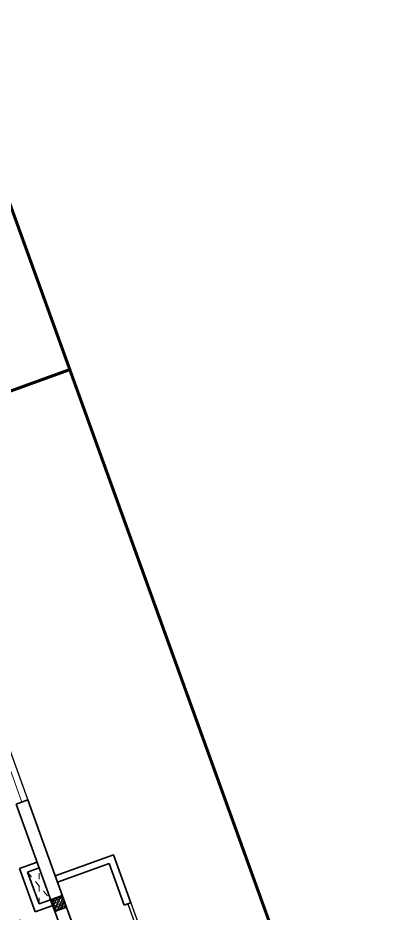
# Model space of a CAD drawing. Header units: metres. Extents: x 568336 to 569219, y 2065964 to 2066430.
# Drawn here: x 568662.21 to 568668.15, y 2066217.05 to 2066231.49 of the extents above; entities that cross this region are included whole.
import ezdxf

# ---------------------------------------------------------------- set-up
doc = ezdxf.new("R2010")
doc.units = ezdxf.units.M
doc.linetypes.add('HIDDEN', pattern=[0.375, 0.25, -0.125])
doc.layers.get('DEFPOINTS').update_dxf_attribs({"linetype": 'CONTINUOUS'})
for name, color, linetype, lineweight in [('-CONCRETE', 1, 'CONTINUOUS', 35), ('-DIM', 9, 'CONTINUOUS', 13), ('-DOOR', 137, 'CONTINUOUS', 9), ('-FURNITURE', 46, 'CONTINUOUS', 9), ('-HATCH', 8, 'CONTINUOUS', 5), ('-HIDE', 3, 'HIDDEN', 13), ('-LINE1', 7, 'CONTINUOUS', 18), ('-STEEL1', 1, 'CONTINUOUS', 35), ('-WALL', 4, 'CONTINUOUS', 35)]:
    doc.layers.add(name, color=color, linetype=linetype, lineweight=lineweight)
doc.layers.add('-HATCH CONCRETE', color=54, linetype='CONTINUOUS')
doc.layers.add('TIMDUONG', color=1, linetype='CONTINUOUS')

# ---------------------------------------------------------------- blocks, each defined once
blk = doc.blocks.new('ghe11asdsdsdsd')
at = {"layer": '-FURNITURE', "ltscale": 5}
for p, q in [((-454.1512245237245, 641.9073886275291), (-454.093361600535, -60.42008052262099)), ((446.9845405295782, 642.5119281820953), (445.2090906954836, -59.49456913078757)), ((339.4434767446655, 74.7769195077999), (-347.9447826922697, 73.86721415390639)), ((445.2090906954836, -59.49456913078757), (-454.093361600535, -60.42008052262099))]:
    blk.add_line(p, q, dxfattribs=at)
for centre, radius, start, end in [((-329.6609394550032, 640.4347183164282), 102.5030657496747, 97.790878171796, 180.4720192216976), ((13.76703277978231, -3057.035900902003), 3815.794779152998, 85.15051378916075, 95.37323135559144), ((322.4963123202615, 643.5363927781655), 102.5030657496747, 359.5521671507362, 82.23330821456577), ((-556.8192392717756, 172.0380743239075), 480.9551723817158, 73.62802494144414, 77.67439557183955), ((-435.3449582978792, 585.5188594441861), 49.99999999999999, 17.29045382422632, 73.62802494144414), ((-752.7215750947944, 311.3200961878028), 469.2846926992153, 329.6029749418909, 39.82713105222346), ((-1717.077797784907, 235.4868877488407), 1378.639231958857, 353.2676599931669, 15.34770349738529), ((744.7327549548354, 311.2790322922665), 469.2468948897888, 140.0381535895592, 210.2652298418676), ((1708.833027020766, 233.2264510887835), 1378.526022415482, 164.5192846221356, 186.6002375866197), ((428.017340289487, 586.1773279104382), 49.99999999999999, 106.2083736517696, 162.5459446768903), ((548.310481298744, 172.35137315467), 480.9551723817158, 102.1620030057203, 106.2083736517696), ((-1.445652381749824, -1576.057105405802), 1730.279692069412, 79.6029490361376, 100.5814174655623)]:
    blk.add_arc(centre, radius, start, end, dxfattribs=at)
blk = doc.blocks.new('GHE600')
at = {"layer": '-FURNITURE'}
for p, q in [((269949.5421851056, 8709.741290517763), (270649.5421851056, 8709.74129051782)), ((269949.5421851289, 8043.074623851076), (270649.5421851289, 8043.074623851135))]:
    blk.add_line(p, q, dxfattribs=at)
for points in [[(270145.5337149384, 9594.84705863762), (270145.5337150262, 10094.84705863762), (270645.5337150262, 10094.84705854984), (270645.5337149384, 9594.847058549843)], [(269849.5421851288, 9526.40795718442), (270649.5421851288, 9526.407957184478), (270649.5421851639, 7226.407957184478), (269849.5421851639, 7226.40795718442)], [(269949.5421851288, 9376.40795718442), (270649.5421851288, 9376.407957184478), (270649.5421851639, 7376.407957184478), (269949.5421851639, 7376.40795718442)], [(270145.5337145109, 7157.96885590817), (270145.5337144231, 6657.96885590817), (270645.5337144231, 6657.968855820392), (270645.5337145109, 7157.968855820392)]]:
    blk.add_lwpolyline(points, close=True, dxfattribs=at)
at = {"layer": '-FURNITURE', "elevation": -1.348764000838661e-08}
for points in [[(271286.9253059005, 9830.321753277356), (270645.53371498, 9832.18215255058)], [(272037.8126997925, 6909.345592938189), (272633.6221192031, 6907.537773812626), (272633.6585346201, 9823.095600669185), (272037.874818299, 9826.334833337169)], [(270262.0588059474, 9594.847058617102), (270262.0583521723, 9526.40795718442)], [(270262.0260181179, 7226.40795718439), (270262.0255643428, 7157.968855887651)], [(270645.5337144685, 6916.624135324557), (271286.6504318018, 6913.272511655086)]]:
    blk.add_lwpolyline(points, dxfattribs=at)
at = {"layer": '-FURNITURE'}
for centre, radius in [((270395.5337149822, 9844.847058593674), 200), ((270395.5337149822, 9844.847058593674), 150), ((270395.5337144671, 6907.968855864223), 200), ((270395.5337144671, 6907.968855864223), 150)]:
    blk.add_circle(centre, radius, dxfattribs=at)
at = {"layer": '-FURNITURE', "extrusion": (0, 0, -1)}
blk.add_ellipse((271661.9002663364, 8365.294462872116), major_axis=(3.669220623812561e-13, 749.5763598198391), ratio=0.5899940615450746, dxfattribs=at)
at = {"layer": '-FURNITURE', "zscale": 0.83397927038413}
for p, xscale, yscale, rotation in [((271659.4476334748, 10145.29901697894, -5.948631914765009e-09), 0.83397927038413, 0.83397927038413, 179.9447021404027), ((271659.4476334748, 6607.516897389956, -5.948631914765009e-09), -0.8339792703841301, 0.8339792703841301, 0.05529785959737722)]:
    blk.add_blockref('ghe11asdsdsdsd', p, dxfattribs=dict(at, xscale=xscale, yscale=yscale, rotation=rotation))
blk = doc.blocks.new('18x35')
at = {"layer": '-HATCH'}
h = blk.add_hatch(dxfattribs=at)
h.set_pattern_fill('CHAU-01', color=256, scale=10, angle=-1.272221872585407e-14, pattern_type=2)
h.set_pattern_definition([(49.99999999999999, (0, 0), (71.72601826007535, -6.275213498259527), [7.5, -82.5]), (355, (0, 0), (-13.87513336129999, 75.21921337000119), [6, -66]), (100.4514, (5.977167999997619, -0.5229339999999638), (57.85093817140217, 68.94395420609534), [6.374019000000001, -70.1142112]), (46.18419999999998, (0, 20), (106.7241048625644, -16.55190143290183), [11.25, -123.75]), (96.63559999999998, (8.89367449999554, 18.62066930000003), (93.46627055487036, 97.41178709004416), [9.561028799999994, -105.1713]), (351.1842, (0, 20), (93.46619451336275, 97.41186009253245), [9, -99]), (20.99999999999998, (10, 15), (59.69070521184616, -40.2618890665339), [7.5, -82.5]), (326.0000000000001, (10, 15), (24.33153319215819, 72.5150045046853), [6, -66]), (71.45139999999999, (14.97422329999972, 11.64483940000002), (84.022262858149, 32.25304967099522), [6.374019000000001, -70.1142112]), (37.49999999999998, (0, 0), (1.215985531729074, 33.28938538313115), [0, -65.19999999999999, 0, -67, 0, -66.25]), (7.499999999999987, (0, 0), (26.30695374421487, 39.44117118823602), [0, -38.2, 0, -63.7, 0, -25.25]), (327.5, (-22.30000000000291, 0), (53.3822436172409, -2.255487173437988), [0, -25, 0, -78, 0, -103.5]), (317.5, (-32.30000000000291, 0), (58.31861693423862, 10.01049823323176), [0, -32.5, 0, -51.8, 0, -73.5]), (44.99999999999999, (0, 0), (-30.05203820042826, 30.05203820042828), []), (44.99999999999999, (0, 12.25), (-30.05203820042826, 30.05203820042828), [])])
h.paths.add_polyline_path([(96508.03118051568, 47993.04977023201), (96508.03118051568, 47793.04977023201), (96708.03118051568, 47793.04977023201), (96708.03118051568, 47993.04977023201)])
at = {"layer": '-STEEL1'}
blk.add_lwpolyline([(96508.03118051568, 47793.04977023201), (96708.03118051568, 47793.04977023201), (96708.03118051568, 47993.04977023201), (96508.03118051568, 47993.04977023201)], close=True, dxfattribs=at)
blk = doc.blocks.new('M2-T2')
at = {"layer": '-DOOR'}
for p, q in [((196586.0711528771, -87587.25780017287), (196586.6561425631, -89587.3027219807)), ((196686.3210932894, -87587.25780017287), (196686.9060829754, -89587.3027219807))]:
    blk.add_line(p, q, dxfattribs=at)
at = {"layer": '-HATCH CONCRETE', "color": 251}
blk.add_line((197635.6545574732, -91712.44077043963), (197635.6545574732, -93212.44297288946), dxfattribs=at)
at = {"layer": '-HIDE', "ltscale": 10}
for p, q in [((196285.8206442394, -90680.46603707825), (196486.1943341921, -91227.24512533307)), ((196285.8206442394, -91227.24512533307), (196485.8206442394, -90680.46707629417))]:
    blk.add_line(p, q, dxfattribs=at)
at = {"layer": '-LINE1'}
blk.add_line((196486.1943341921, -91227.24512533307), (196285.8206442393, -91227.24512533307), dxfattribs=at)
blk.add_lwpolyline([(196685.4545687647, -96387.44297288946), (197685.4545687647, -96387.44297288946), (197685.688035646, -90887.44297288946), (196685.688035646, -90887.44297288946)], close=True, dxfattribs=at)
at = {"layer": '-WALL'}
for p, q in [((196185.8206442394, -90580.45824284325), (196185.7933667362, -91327.24512533307)), ((196185.8206442394, -90580.45824284325), (196485.7739658043, -90580.45824284328)), ((196285.8206442394, -90680.45824284326), (196285.7933667362, -91227.24512533307)), ((196285.8206442394, -90680.45824284326), (196485.7739658043, -90680.45824284328)), ((196685.6833663083, -90997.44297288946), (197575.6845115108, -90997.44297288946)), ((196685.688035646, -90887.44297288946), (197685.6893571565, -90887.44297288946)), ((197575.6530154439, -91712.44440657852), (197575.6845115108, -90997.44297288946)), ((197685.6530156138, -91712.44297288946), (197685.6893571565, -90887.44297288946)), ((196285.7933667362, -91227.24512533307), (196485.7933667362, -91227.24512533307)), ((196185.7933667362, -91327.24512533307), (196485.7933667362, -91327.24512533307)), ((197575.6530154439, -91712.44440657852), (197685.6530153547, -91712.44907591614)), ((197685.6530156138, -91712.44297288946), (197585.6560993326, -91712.43856798981))]:
    blk.add_line(p, q, dxfattribs=at)
blk.add_lwpolyline([(196486.537096023, -89587.25780017287), (196686.6692918181, -89587.25780017287), (196686.1321152619, -92157.4469638441), (196485.9999194668, -92157.4469638441)], close=True, dxfattribs=at)
at = {"layer": 'DEFPOINTS', "color": 2}
blk.add_lwpolyline([(188685.8968806412, -85287.03854253789), (196685.66513408, -85286.9656423192), (196686.3975495653, -90887.44297288946), (197685.688035646, -90887.44297288946), (197685.688035646, -96387.44297288946), (196686.0590758167, -96387.25639865667), (196686.0590758167, -98365.7926648622), (194719.2112359106, -100287.0441957289), (191485.8660267639, -100287.1876910995), (191485.8660267639, -101687.0107313246), (188685.8660267639, -101687.010731325), (188685.8968806412, -85287.03854253789)], dxfattribs=at)
at = {"layer": 'TIMDUONG', "color": 1, "linetype": 'HIDDEN', "ltscale": 10, "const_width": 50}
blk.add_lwpolyline([(188685.9009933229, -83287.61039145212), (199685.9009933797, -83287.63301822983), (199685.8702561683, -98230.70415374279), (194687.2128796928, -103114.3974403377), (188685.860498254, -102974.7601425732)], close=True, dxfattribs=at)
at = {"layer": '-DOOR', "rotation": 270}
blk.add_blockref('GHE600', (185824.1399382444, 178780.5866151758), dxfattribs=at)
at = {"layer": '-STEEL1'}
blk.add_blockref('18x35', (99976.04283307455, -139219.7698162273), dxfattribs=at)
blk = doc.blocks.new('M1-T2')
at = {"layer": '-CONCRETE', "color": 1, "linetype": 'HIDDEN', "ltscale": 10, "const_width": 50}
blk.add_lwpolyline([(191581.7177010371, 50951.98888872014), (197581.6939540912, 50951.98888872005), (197581.7429788466, 30952.01227472891), (191581.7667257926, 30952.01227472891)], close=True, dxfattribs=at)
at = {"layer": '-LINE1', "lineweight": 18}
blk.add_lwpolyline([(191581.7411493842, 50951.93153578669), (197581.7174024383, 50951.9315357866), (197581.7664271937, 30951.95492153367), (191581.7901741396, 30951.95492153367)], close=True, dxfattribs=at)

msp = doc.modelspace()

# ---------------------------------------------------------------- block references
at = {"layer": '-DIM', "xscale": 0.001, "yscale": 0.001, "zscale": 0.001, "rotation": 19.88439670872004}
msp.add_blockref('M2-T2', (568446.9361136701, 2066236.220584216), dxfattribs=at)

# ---------------------------------------------------------------- next in the draw order: block references
at = {"layer": '-DIM', "xscale": -0.0009999999999999994, "yscale": 0.0009999999999999996, "zscale": 0.0009999999999999998, "rotation": 109.8838288205772}
msp.add_blockref('M1-T2', (568624.9519600839, 2066422.146512559), dxfattribs=at)

doc.saveas('drawing.dxf')
